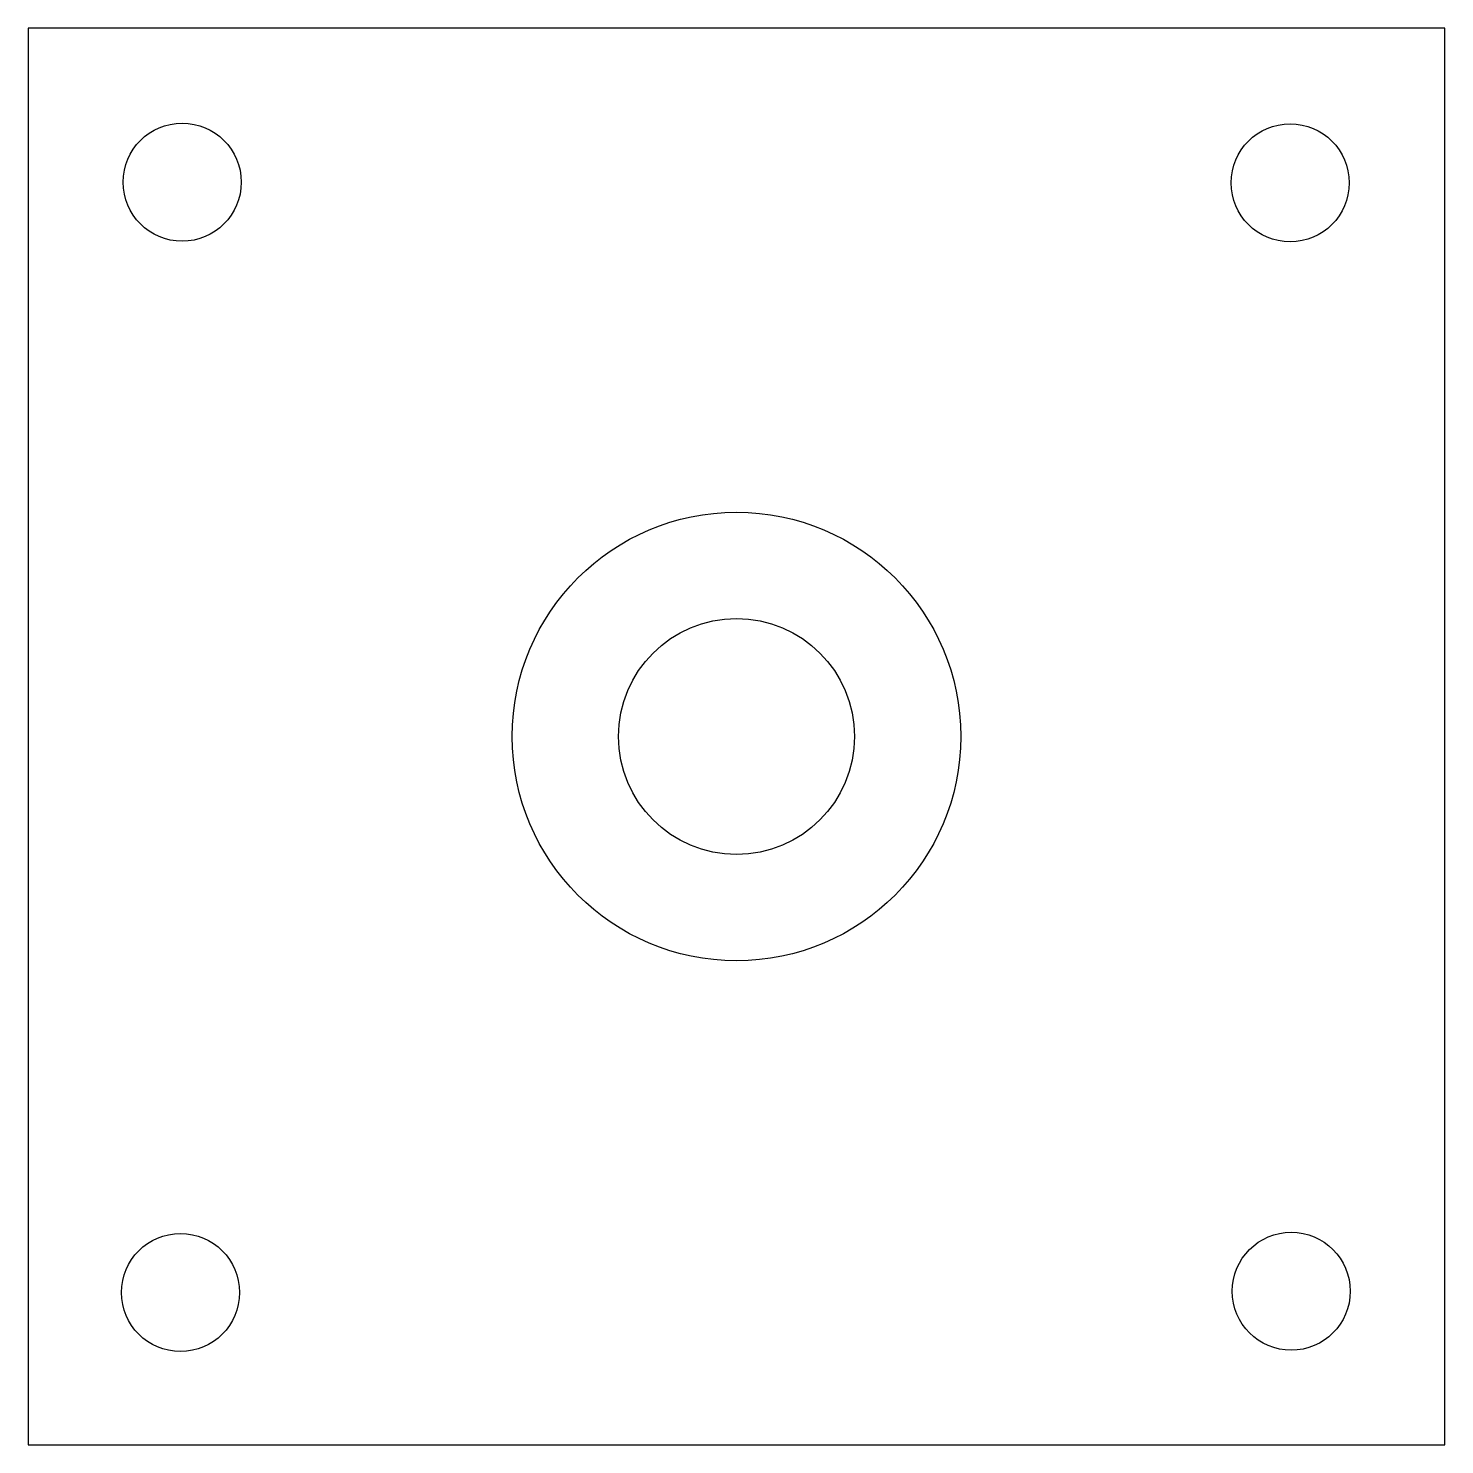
# Model space of a CAD drawing. Header units: millimetres. Extents: x -30 to 30, y -20 to 40.
import ezdxf

# ---------------------------------------------------------------- set-up
doc = ezdxf.new("R2010")
doc.units = ezdxf.units.MM
doc.layers.get('0').update_dxf_attribs({"linetype": 'CONTINUOUS'})

msp = doc.modelspace()

# ---------------------------------------------------------------- linework, layer by layer
msp.add_lwpolyline([(30, 40), (-30, 40), (-30, -20), (30, -20)], close=True)
for centre, radius in [((-23.482, 33.482), 2.5), ((23.454, 33.454), 2.5), ((0, 10), 9.5), ((0, 10), 5), ((-23.553, -13.553), 2.5), ((23.5, -13.5), 2.5)]:
    msp.add_circle(centre, radius)

doc.saveas('drawing.dxf')
